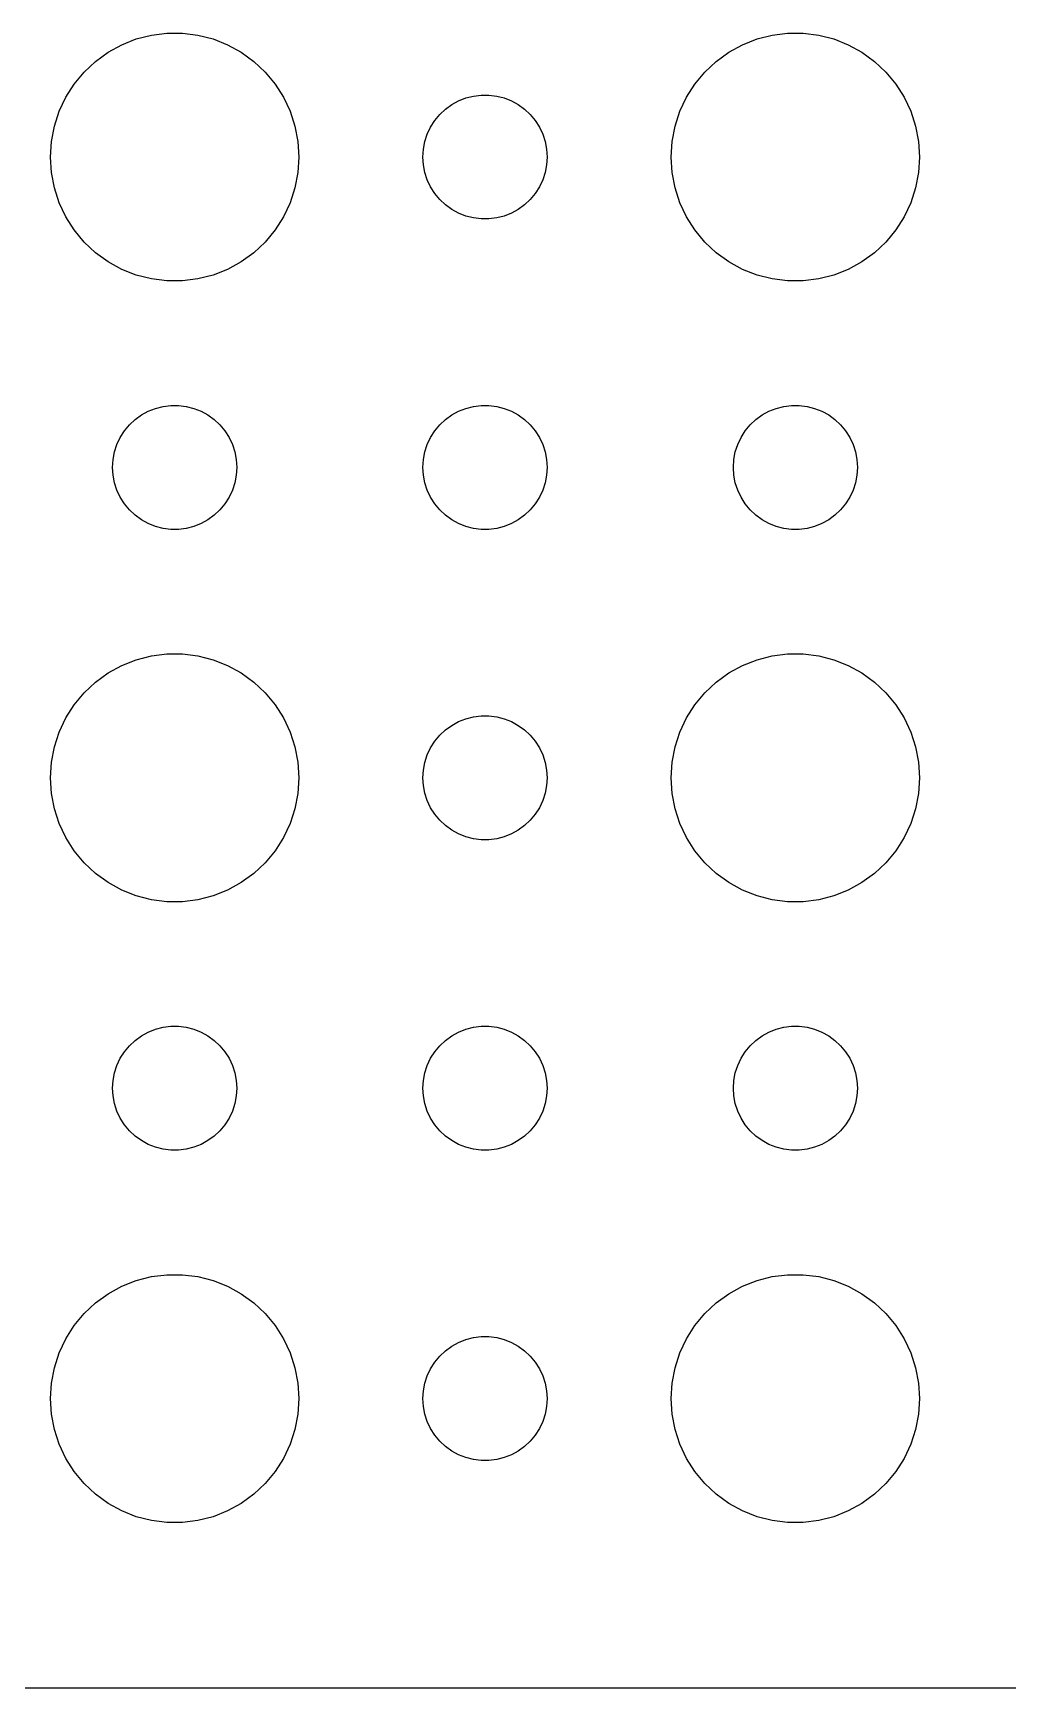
# Model space of a CAD drawing. Header units: metres. Extents: x -90 to 90, y -89 to 89.
# Drawn here: x -70.92 to -47.37, y -89.49 to -49.51 of the extents above; entities that cross this region are included whole.
import ezdxf

# ---------------------------------------------------------------- set-up
doc = ezdxf.new("R2010")
doc.units = ezdxf.units.M

msp = doc.modelspace()

# ---------------------------------------------------------------- linework, layer by layer
for p, q in [((-68.427, -49.6468), (-68.0621, -49.5531)), ((-68.0621, -49.5531), (-67.6884, -49.5059)), ((-67.6884, -49.5059), (-67.3116, -49.5059)), ((-67.3116, -49.5059), (-66.9379, -49.5531)), ((-66.9379, -49.5531), (-66.573, -49.6468)), ((-53.427, -49.6468), (-53.0621, -49.5531)), ((-53.0621, -49.5531), (-52.6884, -49.5059)), ((-52.6884, -49.5059), (-52.3116, -49.5059)), ((-52.3116, -49.5059), (-51.9379, -49.5531)), ((-51.9379, -49.5531), (-51.5729, -49.6468)), ((-69.4123, -50.1885), (-69.1075, -49.967)), ((-69.1075, -49.967), (-68.7773, -49.7855)), ((-68.7773, -49.7855), (-68.427, -49.6468)), ((-66.573, -49.6468), (-66.2227, -49.7855)), ((-66.2227, -49.7855), (-65.8925, -49.967)), ((-65.8925, -49.967), (-65.5877, -50.1885)), ((-54.4123, -50.1885), (-54.1075, -49.967)), ((-54.1075, -49.967), (-53.7773, -49.7855)), ((-53.7773, -49.7855), (-53.427, -49.6468)), ((-51.5729, -49.6468), (-51.2227, -49.7855)), ((-51.2227, -49.7855), (-50.8925, -49.967)), ((-50.8925, -49.967), (-50.5877, -50.1885)), ((-69.6869, -50.4464), (-69.4123, -50.1885)), ((-65.5877, -50.1885), (-65.3131, -50.4464)), ((-54.6869, -50.4464), (-54.4123, -50.1885)), ((-50.5877, -50.1885), (-50.3131, -50.4464)), ((-70.1289, -51.0547), (-69.927, -50.7366)), ((-69.927, -50.7366), (-69.6869, -50.4464)), ((-65.3131, -50.4464), (-65.073, -50.7366)), ((-65.073, -50.7366), (-64.8711, -51.0547)), ((-55.1289, -51.0547), (-54.927, -50.7366)), ((-54.927, -50.7366), (-54.6869, -50.4464)), ((-50.3131, -50.4464), (-50.0729, -50.7366)), ((-50.0729, -50.7366), (-49.8711, -51.0547)), ((-70.2893, -51.3956), (-70.1289, -51.0547)), ((-64.8711, -51.0547), (-64.7107, -51.3956)), ((-60.8037, -51.2335), (-60.6387, -51.1428)), ((-60.6387, -51.1428), (-60.4635, -51.0734)), ((-60.4635, -51.0734), (-60.2811, -51.0266)), ((-60.2811, -51.0266), (-60.0942, -51.003)), ((-60.0942, -51.003), (-59.9058, -51.003)), ((-59.9058, -51.003), (-59.7189, -51.0266)), ((-59.7189, -51.0266), (-59.5365, -51.0734)), ((-59.5365, -51.0734), (-59.3613, -51.1428)), ((-59.3613, -51.1428), (-59.1963, -51.2335)), ((-55.2893, -51.3956), (-55.1289, -51.0547)), ((-49.8711, -51.0547), (-49.7107, -51.3956)), ((-70.4057, -51.7539), (-70.2893, -51.3956)), ((-64.7107, -51.3956), (-64.5943, -51.7539)), ((-61.2135, -51.6183), (-61.0934, -51.4732)), ((-61.0934, -51.4732), (-60.9561, -51.3442)), ((-60.9561, -51.3442), (-60.8037, -51.2335)), ((-59.1963, -51.2335), (-59.0439, -51.3442)), ((-59.0439, -51.3442), (-58.9065, -51.4732)), ((-58.9065, -51.4732), (-58.7865, -51.6183)), ((-55.4057, -51.7539), (-55.2893, -51.3956)), ((-49.7107, -51.3956), (-49.5942, -51.7539)), ((-70.4763, -52.124), (-70.4057, -51.7539)), ((-64.5943, -51.7539), (-64.5237, -52.124)), ((-61.4529, -52.127), (-61.3947, -51.9478)), ((-61.3947, -51.9478), (-61.3145, -51.7774)), ((-61.3145, -51.7774), (-61.2135, -51.6183)), ((-58.7865, -51.6183), (-58.6855, -51.7774)), ((-58.6855, -51.7774), (-58.6053, -51.9478)), ((-58.6053, -51.9478), (-58.5471, -52.127)), ((-55.4763, -52.124), (-55.4057, -51.7539)), ((-49.5942, -51.7539), (-49.5237, -52.124)), ((-70.5, -52.5), (-70.4763, -52.124)), ((-64.5237, -52.124), (-64.5, -52.5)), ((-61.5, -52.5), (-61.4882, -52.312)), ((-61.4882, -52.312), (-61.4529, -52.127)), ((-58.5471, -52.127), (-58.5118, -52.312)), ((-58.5118, -52.312), (-58.5, -52.5)), ((-55.5, -52.5), (-55.4763, -52.124)), ((-49.5237, -52.124), (-49.5, -52.5)), ((-70.4763, -52.876), (-70.5, -52.5)), ((-64.5, -52.5), (-64.5237, -52.876)), ((-61.4882, -52.688), (-61.5, -52.5)), ((-61.4529, -52.873), (-61.4882, -52.688)), ((-58.5118, -52.688), (-58.5471, -52.873)), ((-58.5, -52.5), (-58.5118, -52.688)), ((-55.4763, -52.876), (-55.5, -52.5)), ((-49.5, -52.5), (-49.5237, -52.876)), ((-70.4057, -53.2461), (-70.4763, -52.876)), ((-64.5237, -52.876), (-64.5943, -53.2461)), ((-61.3947, -53.0522), (-61.4529, -52.873)), ((-61.3145, -53.2226), (-61.3947, -53.0522)), ((-58.6053, -53.0522), (-58.6855, -53.2226)), ((-58.5471, -52.873), (-58.6053, -53.0522)), ((-55.4057, -53.2461), (-55.4763, -52.876)), ((-49.5237, -52.876), (-49.5942, -53.2461)), ((-70.2893, -53.6044), (-70.4057, -53.2461)), ((-64.5943, -53.2461), (-64.7107, -53.6044)), ((-61.2135, -53.3817), (-61.3145, -53.2226)), ((-61.0934, -53.5268), (-61.2135, -53.3817)), ((-60.9561, -53.6558), (-61.0934, -53.5268)), ((-58.9065, -53.5268), (-59.0439, -53.6558)), ((-58.7865, -53.3817), (-58.9065, -53.5268)), ((-58.6855, -53.2226), (-58.7865, -53.3817)), ((-55.2893, -53.6044), (-55.4057, -53.2461)), ((-49.5942, -53.2461), (-49.7107, -53.6044)), ((-70.1289, -53.9453), (-70.2893, -53.6044)), ((-69.927, -54.2634), (-70.1289, -53.9453)), ((-64.8711, -53.9453), (-65.073, -54.2634)), ((-64.7107, -53.6044), (-64.8711, -53.9453)), ((-60.8037, -53.7665), (-60.9561, -53.6558)), ((-60.6387, -53.8572), (-60.8037, -53.7665)), ((-60.4635, -53.9266), (-60.6387, -53.8572)), ((-60.2811, -53.9734), (-60.4635, -53.9266)), ((-60.0942, -53.997), (-60.2811, -53.9734)), ((-59.7189, -53.9734), (-59.9058, -53.997)), ((-59.5365, -53.9266), (-59.7189, -53.9734)), ((-59.3613, -53.8572), (-59.5365, -53.9266)), ((-59.1963, -53.7665), (-59.3613, -53.8572)), ((-59.0439, -53.6558), (-59.1963, -53.7665)), ((-55.1289, -53.9453), (-55.2893, -53.6044)), ((-54.927, -54.2634), (-55.1289, -53.9453)), ((-49.8711, -53.9453), (-50.0729, -54.2634)), ((-49.7107, -53.6044), (-49.8711, -53.9453)), ((-69.6869, -54.5536), (-69.927, -54.2634)), ((-65.073, -54.2634), (-65.3131, -54.5536)), ((-59.9058, -53.997), (-60.0942, -53.997)), ((-54.6869, -54.5536), (-54.927, -54.2634)), ((-50.0729, -54.2634), (-50.3131, -54.5536)), ((-69.4123, -54.8115), (-69.6869, -54.5536)), ((-65.3131, -54.5536), (-65.5877, -54.8115)), ((-54.4123, -54.8115), (-54.6869, -54.5536)), ((-50.3131, -54.5536), (-50.5877, -54.8115)), ((-69.1075, -55.033), (-69.4123, -54.8115)), ((-68.7773, -55.2145), (-69.1075, -55.033)), ((-65.8925, -55.033), (-66.2227, -55.2145)), ((-65.5877, -54.8115), (-65.8925, -55.033)), ((-54.1075, -55.033), (-54.4123, -54.8115)), ((-53.7773, -55.2145), (-54.1075, -55.033)), ((-50.8925, -55.033), (-51.2227, -55.2145)), ((-50.5877, -54.8115), (-50.8925, -55.033)), ((-68.427, -55.3532), (-68.7773, -55.2145)), ((-68.0621, -55.4469), (-68.427, -55.3532)), ((-67.6884, -55.4941), (-68.0621, -55.4469)), ((-67.3116, -55.4941), (-67.6884, -55.4941)), ((-66.9379, -55.4469), (-67.3116, -55.4941)), ((-66.573, -55.3532), (-66.9379, -55.4469)), ((-66.2227, -55.2145), (-66.573, -55.3532)), ((-53.427, -55.3532), (-53.7773, -55.2145)), ((-53.0621, -55.4469), (-53.427, -55.3532)), ((-52.6884, -55.4941), (-53.0621, -55.4469)), ((-52.3116, -55.4941), (-52.6884, -55.4941)), ((-51.9379, -55.4469), (-52.3116, -55.4941)), ((-51.5729, -55.3532), (-51.9379, -55.4469)), ((-51.2227, -55.2145), (-51.5729, -55.3532)), ((-68.4561, -58.8442), (-68.3037, -58.7335)), ((-68.3037, -58.7335), (-68.1387, -58.6428)), ((-68.1387, -58.6428), (-67.9635, -58.5734)), ((-67.9635, -58.5734), (-67.7811, -58.5266)), ((-67.7811, -58.5266), (-67.5942, -58.503)), ((-67.5942, -58.503), (-67.4058, -58.503)), ((-67.4058, -58.503), (-67.2189, -58.5266)), ((-67.2189, -58.5266), (-67.0365, -58.5734)), ((-67.0365, -58.5734), (-66.8613, -58.6428)), ((-66.8613, -58.6428), (-66.6963, -58.7335)), ((-66.6963, -58.7335), (-66.5439, -58.8442)), ((-60.9561, -58.8442), (-60.8037, -58.7335)), ((-60.8037, -58.7335), (-60.6387, -58.6428)), ((-60.6387, -58.6428), (-60.4635, -58.5734)), ((-60.4635, -58.5734), (-60.2811, -58.5266)), ((-60.2811, -58.5266), (-60.0942, -58.503)), ((-60.0942, -58.503), (-59.9058, -58.503)), ((-59.9058, -58.503), (-59.7189, -58.5266)), ((-59.7189, -58.5266), (-59.5365, -58.5734)), ((-59.5365, -58.5734), (-59.3613, -58.6428)), ((-59.3613, -58.6428), (-59.1963, -58.7335)), ((-59.1963, -58.7335), (-59.0439, -58.8442)), ((-53.4561, -58.8442), (-53.3037, -58.7335)), ((-53.3037, -58.7335), (-53.1387, -58.6428)), ((-53.1387, -58.6428), (-52.9635, -58.5734)), ((-52.9635, -58.5734), (-52.7811, -58.5266)), ((-52.7811, -58.5266), (-52.5942, -58.503)), ((-52.5942, -58.503), (-52.4058, -58.503)), ((-52.4058, -58.503), (-52.2189, -58.5266)), ((-52.2189, -58.5266), (-52.0365, -58.5734)), ((-52.0365, -58.5734), (-51.8613, -58.6428)), ((-51.8613, -58.6428), (-51.6963, -58.7335)), ((-51.6963, -58.7335), (-51.5439, -58.8442)), ((-68.8145, -59.2774), (-68.7135, -59.1183)), ((-68.7135, -59.1183), (-68.5934, -58.9732)), ((-68.5934, -58.9732), (-68.4561, -58.8442)), ((-66.5439, -58.8442), (-66.4065, -58.9732)), ((-66.4065, -58.9732), (-66.2865, -59.1183)), ((-66.2865, -59.1183), (-66.1855, -59.2774)), ((-61.3145, -59.2774), (-61.2135, -59.1183)), ((-61.2135, -59.1183), (-61.0934, -58.9732)), ((-61.0934, -58.9732), (-60.9561, -58.8442)), ((-59.0439, -58.8442), (-58.9065, -58.9732)), ((-58.9065, -58.9732), (-58.7865, -59.1183)), ((-58.7865, -59.1183), (-58.6855, -59.2774)), ((-53.8145, -59.2774), (-53.7135, -59.1183)), ((-53.7135, -59.1183), (-53.5934, -58.9732)), ((-53.5934, -58.9732), (-53.4561, -58.8442)), ((-51.5439, -58.8442), (-51.4065, -58.9732)), ((-51.4065, -58.9732), (-51.2865, -59.1183)), ((-51.2865, -59.1183), (-51.1855, -59.2774)), ((-68.9529, -59.627), (-68.8947, -59.4478)), ((-68.8947, -59.4478), (-68.8145, -59.2774)), ((-66.1855, -59.2774), (-66.1053, -59.4478)), ((-66.1053, -59.4478), (-66.0471, -59.627)), ((-61.4529, -59.627), (-61.3947, -59.4478)), ((-61.3947, -59.4478), (-61.3145, -59.2774)), ((-58.6855, -59.2774), (-58.6053, -59.4478)), ((-58.6053, -59.4478), (-58.5471, -59.627)), ((-53.9529, -59.627), (-53.8947, -59.4478)), ((-53.8947, -59.4478), (-53.8145, -59.2774)), ((-51.1855, -59.2774), (-51.1053, -59.4478)), ((-51.1053, -59.4478), (-51.0471, -59.627)), ((-69, -60), (-68.9882, -59.812)), ((-68.9882, -59.812), (-68.9529, -59.627)), ((-66.0471, -59.627), (-66.0118, -59.812)), ((-66.0118, -59.812), (-66, -60)), ((-61.5, -60), (-61.4882, -59.812)), ((-61.4882, -59.812), (-61.4529, -59.627)), ((-58.5471, -59.627), (-58.5118, -59.812)), ((-58.5118, -59.812), (-58.5, -60)), ((-54, -60), (-53.9882, -59.812)), ((-53.9882, -59.812), (-53.9529, -59.627)), ((-51.0471, -59.627), (-51.0118, -59.812)), ((-51.0118, -59.812), (-51, -60)), ((-68.9882, -60.188), (-69, -60)), ((-68.9529, -60.373), (-68.9882, -60.188)), ((-68.8947, -60.5522), (-68.9529, -60.373)), ((-66.0471, -60.373), (-66.1053, -60.5522)), ((-66.0118, -60.188), (-66.0471, -60.373)), ((-66, -60), (-66.0118, -60.188)), ((-61.4882, -60.188), (-61.5, -60)), ((-61.4529, -60.373), (-61.4882, -60.188)), ((-61.3947, -60.5522), (-61.4529, -60.373)), ((-58.5471, -60.373), (-58.6053, -60.5522)), ((-58.5118, -60.188), (-58.5471, -60.373)), ((-58.5, -60), (-58.5118, -60.188)), ((-53.9882, -60.188), (-54, -60)), ((-53.9529, -60.373), (-53.9882, -60.188)), ((-53.8947, -60.5522), (-53.9529, -60.373)), ((-51.0471, -60.373), (-51.1053, -60.5522)), ((-51.0118, -60.188), (-51.0471, -60.373)), ((-51, -60), (-51.0118, -60.188)), ((-68.8145, -60.7226), (-68.8947, -60.5522)), ((-68.7135, -60.8817), (-68.8145, -60.7226)), ((-66.1855, -60.7226), (-66.2865, -60.8817)), ((-66.1053, -60.5522), (-66.1855, -60.7226)), ((-61.3145, -60.7226), (-61.3947, -60.5522)), ((-61.2135, -60.8817), (-61.3145, -60.7226)), ((-58.6855, -60.7226), (-58.7865, -60.8817)), ((-58.6053, -60.5522), (-58.6855, -60.7226)), ((-53.8145, -60.7226), (-53.8947, -60.5522)), ((-53.7135, -60.8817), (-53.8145, -60.7226)), ((-51.1855, -60.7226), (-51.2865, -60.8817)), ((-51.1053, -60.5522), (-51.1855, -60.7226)), ((-68.5934, -61.0268), (-68.7135, -60.8817)), ((-68.4561, -61.1558), (-68.5934, -61.0268)), ((-68.3037, -61.2665), (-68.4561, -61.1558)), ((-66.5439, -61.1558), (-66.6963, -61.2665)), ((-66.4065, -61.0268), (-66.5439, -61.1558)), ((-66.2865, -60.8817), (-66.4065, -61.0268)), ((-61.0934, -61.0268), (-61.2135, -60.8817)), ((-60.9561, -61.1558), (-61.0934, -61.0268)), ((-60.8037, -61.2665), (-60.9561, -61.1558)), ((-59.0439, -61.1558), (-59.1963, -61.2665)), ((-58.9065, -61.0268), (-59.0439, -61.1558)), ((-58.7865, -60.8817), (-58.9065, -61.0268)), ((-53.5934, -61.0268), (-53.7135, -60.8817)), ((-53.4561, -61.1558), (-53.5934, -61.0268)), ((-53.3037, -61.2665), (-53.4561, -61.1558)), ((-51.5439, -61.1558), (-51.6963, -61.2665)), ((-51.4065, -61.0268), (-51.5439, -61.1558)), ((-51.2865, -60.8817), (-51.4065, -61.0268)), ((-68.1387, -61.3572), (-68.3037, -61.2665)), ((-67.9635, -61.4266), (-68.1387, -61.3572)), ((-67.7811, -61.4734), (-67.9635, -61.4266)), ((-67.5942, -61.497), (-67.7811, -61.4734)), ((-67.4058, -61.497), (-67.5942, -61.497)), ((-67.2189, -61.4734), (-67.4058, -61.497)), ((-67.0365, -61.4266), (-67.2189, -61.4734)), ((-66.8613, -61.3572), (-67.0365, -61.4266)), ((-66.6963, -61.2665), (-66.8613, -61.3572)), ((-60.6387, -61.3572), (-60.8037, -61.2665)), ((-60.4635, -61.4266), (-60.6387, -61.3572)), ((-60.2811, -61.4734), (-60.4635, -61.4266)), ((-60.0942, -61.497), (-60.2811, -61.4734)), ((-59.9058, -61.497), (-60.0942, -61.497)), ((-59.7189, -61.4734), (-59.9058, -61.497)), ((-59.5365, -61.4266), (-59.7189, -61.4734)), ((-59.3613, -61.3572), (-59.5365, -61.4266)), ((-59.1963, -61.2665), (-59.3613, -61.3572)), ((-53.1387, -61.3572), (-53.3037, -61.2665)), ((-52.9635, -61.4266), (-53.1387, -61.3572)), ((-52.7811, -61.4734), (-52.9635, -61.4266)), ((-52.5942, -61.497), (-52.7811, -61.4734)), ((-52.4058, -61.497), (-52.5942, -61.497)), ((-52.2189, -61.4734), (-52.4058, -61.497)), ((-52.0365, -61.4266), (-52.2189, -61.4734)), ((-51.8613, -61.3572), (-52.0365, -61.4266)), ((-51.6963, -61.2665), (-51.8613, -61.3572)), ((-68.7773, -64.7855), (-68.427, -64.6468)), ((-68.427, -64.6468), (-68.0621, -64.5531)), ((-68.0621, -64.5531), (-67.6884, -64.5059)), ((-67.6884, -64.5059), (-67.3116, -64.5059)), ((-67.3116, -64.5059), (-66.9379, -64.5531)), ((-66.9379, -64.5531), (-66.573, -64.6468)), ((-66.573, -64.6468), (-66.2227, -64.7855)), ((-53.7773, -64.7855), (-53.427, -64.6468)), ((-53.427, -64.6468), (-53.0621, -64.5531)), ((-53.0621, -64.5531), (-52.6884, -64.5059)), ((-52.6884, -64.5059), (-52.3116, -64.5059)), ((-52.3116, -64.5059), (-51.9379, -64.5531)), ((-51.9379, -64.5531), (-51.5729, -64.6468)), ((-51.5729, -64.6468), (-51.2227, -64.7855)), ((-69.4123, -65.1885), (-69.1075, -64.967)), ((-69.1075, -64.967), (-68.7773, -64.7855)), ((-66.2227, -64.7855), (-65.8925, -64.967)), ((-65.8925, -64.967), (-65.5877, -65.1885)), ((-54.4123, -65.1885), (-54.1075, -64.967)), ((-54.1075, -64.967), (-53.7773, -64.7855)), ((-51.2227, -64.7855), (-50.8925, -64.967)), ((-50.8925, -64.967), (-50.5877, -65.1885)), ((-69.927, -65.7366), (-69.6869, -65.4464)), ((-69.6869, -65.4464), (-69.4123, -65.1885)), ((-65.5877, -65.1885), (-65.3131, -65.4464)), ((-65.3131, -65.4464), (-65.073, -65.7366)), ((-54.927, -65.7366), (-54.6869, -65.4464)), ((-54.6869, -65.4464), (-54.4123, -65.1885)), ((-50.5877, -65.1885), (-50.3131, -65.4464)), ((-50.3131, -65.4464), (-50.0729, -65.7366)), ((-70.1289, -66.0547), (-69.927, -65.7366)), ((-65.073, -65.7366), (-64.8711, -66.0547)), ((-55.1289, -66.0547), (-54.927, -65.7366)), ((-50.0729, -65.7366), (-49.8711, -66.0547)), ((-70.2893, -66.3956), (-70.1289, -66.0547)), ((-64.8711, -66.0547), (-64.7107, -66.3956)), ((-61.0934, -66.4732), (-60.9561, -66.3442)), ((-60.9561, -66.3442), (-60.8037, -66.2335)), ((-60.8037, -66.2335), (-60.6387, -66.1428)), ((-60.6387, -66.1428), (-60.4635, -66.0734)), ((-60.4635, -66.0734), (-60.2811, -66.0266)), ((-60.2811, -66.0266), (-60.0942, -66.003)), ((-60.0942, -66.003), (-59.9058, -66.003)), ((-59.9058, -66.003), (-59.7189, -66.0266)), ((-59.7189, -66.0266), (-59.5365, -66.0734)), ((-59.5365, -66.0734), (-59.3613, -66.1428)), ((-59.3613, -66.1428), (-59.1963, -66.2335)), ((-59.1963, -66.2335), (-59.0439, -66.3442)), ((-59.0439, -66.3442), (-58.9065, -66.4732)), ((-55.2893, -66.3956), (-55.1289, -66.0547)), ((-49.8711, -66.0547), (-49.7107, -66.3956)), ((-70.4763, -67.124), (-70.4057, -66.7539)), ((-70.4057, -66.7539), (-70.2893, -66.3956)), ((-64.7107, -66.3956), (-64.5943, -66.7539)), ((-64.5943, -66.7539), (-64.5237, -67.124)), ((-61.3145, -66.7774), (-61.2135, -66.6183)), ((-61.2135, -66.6183), (-61.0934, -66.4732)), ((-58.9065, -66.4732), (-58.7865, -66.6183)), ((-58.7865, -66.6183), (-58.6855, -66.7774)), ((-55.4763, -67.124), (-55.4057, -66.7539)), ((-55.4057, -66.7539), (-55.2893, -66.3956)), ((-49.7107, -66.3956), (-49.5942, -66.7539)), ((-49.5942, -66.7539), (-49.5237, -67.124)), ((-70.5, -67.5), (-70.4763, -67.124)), ((-64.5237, -67.124), (-64.5, -67.5)), ((-61.4882, -67.312), (-61.4529, -67.127)), ((-61.4529, -67.127), (-61.3947, -66.9478)), ((-61.3947, -66.9478), (-61.3145, -66.7774)), ((-58.6855, -66.7774), (-58.6053, -66.9478)), ((-58.6053, -66.9478), (-58.5471, -67.127)), ((-58.5471, -67.127), (-58.5118, -67.312)), ((-55.5, -67.5), (-55.4763, -67.124)), ((-49.5237, -67.124), (-49.5, -67.5)), ((-70.4763, -67.876), (-70.5, -67.5)), ((-64.5, -67.5), (-64.5237, -67.876)), ((-61.5, -67.5), (-61.4882, -67.312)), ((-61.4882, -67.688), (-61.5, -67.5)), ((-58.5118, -67.312), (-58.5, -67.5)), ((-58.5, -67.5), (-58.5118, -67.688)), ((-55.4763, -67.876), (-55.5, -67.5)), ((-49.5, -67.5), (-49.5237, -67.876)), ((-70.4057, -68.2461), (-70.4763, -67.876)), ((-64.5237, -67.876), (-64.5943, -68.2461)), ((-61.4529, -67.873), (-61.4882, -67.688)), ((-61.3947, -68.0522), (-61.4529, -67.873)), ((-58.5471, -67.873), (-58.6053, -68.0522)), ((-58.5118, -67.688), (-58.5471, -67.873)), ((-55.4057, -68.2461), (-55.4763, -67.876)), ((-49.5237, -67.876), (-49.5942, -68.2461)), ((-70.2893, -68.6044), (-70.4057, -68.2461)), ((-64.5943, -68.2461), (-64.7107, -68.6044)), ((-61.3145, -68.2226), (-61.3947, -68.0522)), ((-61.2135, -68.3817), (-61.3145, -68.2226)), ((-58.6855, -68.2226), (-58.7865, -68.3817)), ((-58.6053, -68.0522), (-58.6855, -68.2226)), ((-55.2893, -68.6044), (-55.4057, -68.2461)), ((-49.5942, -68.2461), (-49.7107, -68.6044)), ((-70.1289, -68.9453), (-70.2893, -68.6044)), ((-64.7107, -68.6044), (-64.8711, -68.9453)), ((-61.0934, -68.5268), (-61.2135, -68.3817)), ((-60.9561, -68.6558), (-61.0934, -68.5268)), ((-60.8037, -68.7665), (-60.9561, -68.6558)), ((-60.6387, -68.8572), (-60.8037, -68.7665)), ((-59.1963, -68.7665), (-59.3613, -68.8572)), ((-59.0439, -68.6558), (-59.1963, -68.7665)), ((-58.9065, -68.5268), (-59.0439, -68.6558)), ((-58.7865, -68.3817), (-58.9065, -68.5268)), ((-55.1289, -68.9453), (-55.2893, -68.6044)), ((-49.7107, -68.6044), (-49.8711, -68.9453)), ((-69.927, -69.2634), (-70.1289, -68.9453)), ((-64.8711, -68.9453), (-65.073, -69.2634)), ((-60.4635, -68.9266), (-60.6387, -68.8572)), ((-60.2811, -68.9734), (-60.4635, -68.9266)), ((-60.0942, -68.997), (-60.2811, -68.9734)), ((-59.9058, -68.997), (-60.0942, -68.997)), ((-59.7189, -68.9734), (-59.9058, -68.997)), ((-59.5365, -68.9266), (-59.7189, -68.9734)), ((-59.3613, -68.8572), (-59.5365, -68.9266)), ((-54.927, -69.2634), (-55.1289, -68.9453)), ((-49.8711, -68.9453), (-50.0729, -69.2634)), ((-69.6869, -69.5536), (-69.927, -69.2634)), ((-69.4123, -69.8115), (-69.6869, -69.5536)), ((-65.3131, -69.5536), (-65.5877, -69.8115)), ((-65.073, -69.2634), (-65.3131, -69.5536)), ((-54.6869, -69.5536), (-54.927, -69.2634)), ((-54.4123, -69.8115), (-54.6869, -69.5536)), ((-50.3131, -69.5536), (-50.5877, -69.8115)), ((-50.0729, -69.2634), (-50.3131, -69.5536)), ((-69.1075, -70.033), (-69.4123, -69.8115)), ((-65.5877, -69.8115), (-65.8925, -70.033)), ((-54.1075, -70.033), (-54.4123, -69.8115)), ((-50.5877, -69.8115), (-50.8925, -70.033)), ((-68.7773, -70.2145), (-69.1075, -70.033)), ((-68.427, -70.3532), (-68.7773, -70.2145)), ((-68.0621, -70.4469), (-68.427, -70.3532)), ((-66.573, -70.3532), (-66.9379, -70.4469)), ((-66.2227, -70.2145), (-66.573, -70.3532)), ((-65.8925, -70.033), (-66.2227, -70.2145)), ((-53.7773, -70.2145), (-54.1075, -70.033)), ((-53.427, -70.3532), (-53.7773, -70.2145)), ((-53.0621, -70.4469), (-53.427, -70.3532)), ((-51.5729, -70.3532), (-51.9379, -70.4469)), ((-51.2227, -70.2145), (-51.5729, -70.3532)), ((-50.8925, -70.033), (-51.2227, -70.2145)), ((-67.6884, -70.4941), (-68.0621, -70.4469)), ((-67.3116, -70.4941), (-67.6884, -70.4941)), ((-66.9379, -70.4469), (-67.3116, -70.4941)), ((-52.6884, -70.4941), (-53.0621, -70.4469)), ((-52.3116, -70.4941), (-52.6884, -70.4941)), ((-51.9379, -70.4469), (-52.3116, -70.4941)), ((-67.9635, -73.5734), (-67.7811, -73.5266)), ((-67.7811, -73.5266), (-67.5942, -73.503)), ((-67.5942, -73.503), (-67.4058, -73.503)), ((-67.4058, -73.503), (-67.2189, -73.5266)), ((-67.2189, -73.5266), (-67.0365, -73.5734)), ((-60.4635, -73.5734), (-60.2811, -73.5266)), ((-60.2811, -73.5266), (-60.0942, -73.503)), ((-60.0942, -73.503), (-59.9058, -73.503)), ((-59.9058, -73.503), (-59.7189, -73.5266)), ((-59.7189, -73.5266), (-59.5365, -73.5734)), ((-52.9635, -73.5734), (-52.7811, -73.5266)), ((-52.7811, -73.5266), (-52.5942, -73.503)), ((-52.5942, -73.503), (-52.4058, -73.503)), ((-52.4058, -73.503), (-52.2189, -73.5266)), ((-52.2189, -73.5266), (-52.0365, -73.5734)), ((-68.5934, -73.9732), (-68.4561, -73.8442)), ((-68.4561, -73.8442), (-68.3037, -73.7335)), ((-68.3037, -73.7335), (-68.1387, -73.6428)), ((-68.1387, -73.6428), (-67.9635, -73.5734)), ((-67.0365, -73.5734), (-66.8613, -73.6428)), ((-66.8613, -73.6428), (-66.6963, -73.7335)), ((-66.6963, -73.7335), (-66.5439, -73.8442)), ((-66.5439, -73.8442), (-66.4065, -73.9732)), ((-61.0934, -73.9732), (-60.9561, -73.8442)), ((-60.9561, -73.8442), (-60.8037, -73.7335)), ((-60.8037, -73.7335), (-60.6387, -73.6428)), ((-60.6387, -73.6428), (-60.4635, -73.5734)), ((-59.5365, -73.5734), (-59.3613, -73.6428)), ((-59.3613, -73.6428), (-59.1963, -73.7335)), ((-59.1963, -73.7335), (-59.0439, -73.8442)), ((-59.0439, -73.8442), (-58.9065, -73.9732)), ((-53.5934, -73.9732), (-53.4561, -73.8442)), ((-53.4561, -73.8442), (-53.3037, -73.7335)), ((-53.3037, -73.7335), (-53.1387, -73.6428)), ((-53.1387, -73.6428), (-52.9635, -73.5734)), ((-52.0365, -73.5734), (-51.8613, -73.6428)), ((-51.8613, -73.6428), (-51.6963, -73.7335)), ((-51.6963, -73.7335), (-51.5439, -73.8442)), ((-51.5439, -73.8442), (-51.4065, -73.9732)), ((-68.8947, -74.4478), (-68.8145, -74.2774)), ((-68.8145, -74.2774), (-68.7135, -74.1183)), ((-68.7135, -74.1183), (-68.5934, -73.9732)), ((-66.4065, -73.9732), (-66.2865, -74.1183)), ((-66.2865, -74.1183), (-66.1855, -74.2774)), ((-66.1855, -74.2774), (-66.1053, -74.4478)), ((-61.3947, -74.4478), (-61.3145, -74.2774)), ((-61.3145, -74.2774), (-61.2135, -74.1183)), ((-61.2135, -74.1183), (-61.0934, -73.9732)), ((-58.9065, -73.9732), (-58.7865, -74.1183)), ((-58.7865, -74.1183), (-58.6855, -74.2774)), ((-58.6855, -74.2774), (-58.6053, -74.4478)), ((-53.8947, -74.4478), (-53.8145, -74.2774)), ((-53.8145, -74.2774), (-53.7135, -74.1183)), ((-53.7135, -74.1183), (-53.5934, -73.9732)), ((-51.4065, -73.9732), (-51.2865, -74.1183)), ((-51.2865, -74.1183), (-51.1855, -74.2774)), ((-51.1855, -74.2774), (-51.1053, -74.4478)), ((-68.9882, -74.812), (-68.9529, -74.627)), ((-68.9529, -74.627), (-68.8947, -74.4478)), ((-66.1053, -74.4478), (-66.0471, -74.627)), ((-66.0471, -74.627), (-66.0118, -74.812)), ((-61.4882, -74.812), (-61.4529, -74.627)), ((-61.4529, -74.627), (-61.3947, -74.4478)), ((-58.6053, -74.4478), (-58.5471, -74.627)), ((-58.5471, -74.627), (-58.5118, -74.812)), ((-53.9882, -74.812), (-53.9529, -74.627)), ((-53.9529, -74.627), (-53.8947, -74.4478)), ((-51.1053, -74.4478), (-51.0471, -74.627)), ((-51.0471, -74.627), (-51.0118, -74.812)), ((-69, -75), (-68.9882, -74.812)), ((-68.9882, -75.188), (-69, -75)), ((-66.0118, -74.812), (-66, -75)), ((-66, -75), (-66.0118, -75.188)), ((-61.5, -75), (-61.4882, -74.812)), ((-61.4882, -75.188), (-61.5, -75)), ((-58.5118, -74.812), (-58.5, -75)), ((-58.5, -75), (-58.5118, -75.188)), ((-54, -75), (-53.9882, -74.812)), ((-53.9882, -75.188), (-54, -75)), ((-51.0118, -74.812), (-51, -75)), ((-51, -75), (-51.0118, -75.188)), ((-68.9529, -75.373), (-68.9882, -75.188)), ((-68.8947, -75.5522), (-68.9529, -75.373)), ((-68.8145, -75.7226), (-68.8947, -75.5522)), ((-66.1053, -75.5522), (-66.1855, -75.7226)), ((-66.0471, -75.373), (-66.1053, -75.5522)), ((-66.0118, -75.188), (-66.0471, -75.373)), ((-61.4529, -75.373), (-61.4882, -75.188)), ((-61.3947, -75.5522), (-61.4529, -75.373)), ((-61.3145, -75.7226), (-61.3947, -75.5522)), ((-58.6053, -75.5522), (-58.6855, -75.7226)), ((-58.5471, -75.373), (-58.6053, -75.5522)), ((-58.5118, -75.188), (-58.5471, -75.373)), ((-53.9529, -75.373), (-53.9882, -75.188)), ((-53.8947, -75.5522), (-53.9529, -75.373)), ((-53.8145, -75.7226), (-53.8947, -75.5522)), ((-51.1053, -75.5522), (-51.1855, -75.7226)), ((-51.0471, -75.373), (-51.1053, -75.5522)), ((-51.0118, -75.188), (-51.0471, -75.373)), ((-68.7135, -75.8817), (-68.8145, -75.7226)), ((-68.5934, -76.0268), (-68.7135, -75.8817)), ((-66.2865, -75.8817), (-66.4065, -76.0268)), ((-66.1855, -75.7226), (-66.2865, -75.8817)), ((-61.2135, -75.8817), (-61.3145, -75.7226)), ((-61.0934, -76.0268), (-61.2135, -75.8817)), ((-58.7865, -75.8817), (-58.9065, -76.0268)), ((-58.6855, -75.7226), (-58.7865, -75.8817)), ((-53.7135, -75.8817), (-53.8145, -75.7226)), ((-53.5934, -76.0268), (-53.7135, -75.8817)), ((-51.2865, -75.8817), (-51.4065, -76.0268)), ((-51.1855, -75.7226), (-51.2865, -75.8817)), ((-68.4561, -76.1558), (-68.5934, -76.0268)), ((-68.3037, -76.2665), (-68.4561, -76.1558)), ((-68.1387, -76.3572), (-68.3037, -76.2665)), ((-67.9635, -76.4266), (-68.1387, -76.3572)), ((-66.8613, -76.3572), (-67.0365, -76.4266)), ((-66.6963, -76.2665), (-66.8613, -76.3572)), ((-66.5439, -76.1558), (-66.6963, -76.2665)), ((-66.4065, -76.0268), (-66.5439, -76.1558)), ((-60.9561, -76.1558), (-61.0934, -76.0268)), ((-60.8037, -76.2665), (-60.9561, -76.1558)), ((-60.6387, -76.3572), (-60.8037, -76.2665)), ((-60.4635, -76.4266), (-60.6387, -76.3572)), ((-59.3613, -76.3572), (-59.5365, -76.4266)), ((-59.1963, -76.2665), (-59.3613, -76.3572)), ((-59.0439, -76.1558), (-59.1963, -76.2665)), ((-58.9065, -76.0268), (-59.0439, -76.1558)), ((-53.4561, -76.1558), (-53.5934, -76.0268)), ((-53.3037, -76.2665), (-53.4561, -76.1558)), ((-53.1387, -76.3572), (-53.3037, -76.2665)), ((-52.9635, -76.4266), (-53.1387, -76.3572)), ((-51.8613, -76.3572), (-52.0365, -76.4266)), ((-51.6963, -76.2665), (-51.8613, -76.3572)), ((-51.5439, -76.1558), (-51.6963, -76.2665)), ((-51.4065, -76.0268), (-51.5439, -76.1558)), ((-67.7811, -76.4734), (-67.9635, -76.4266)), ((-67.5942, -76.497), (-67.7811, -76.4734)), ((-67.4058, -76.497), (-67.5942, -76.497)), ((-67.2189, -76.4734), (-67.4058, -76.497)), ((-67.0365, -76.4266), (-67.2189, -76.4734)), ((-60.2811, -76.4734), (-60.4635, -76.4266)), ((-60.0942, -76.497), (-60.2811, -76.4734)), ((-59.9058, -76.497), (-60.0942, -76.497)), ((-59.7189, -76.4734), (-59.9058, -76.497)), ((-59.5365, -76.4266), (-59.7189, -76.4734)), ((-52.7811, -76.4734), (-52.9635, -76.4266)), ((-52.5942, -76.497), (-52.7811, -76.4734)), ((-52.4058, -76.497), (-52.5942, -76.497)), ((-52.2189, -76.4734), (-52.4058, -76.497)), ((-52.0365, -76.4266), (-52.2189, -76.4734)), ((-68.427, -79.6468), (-68.0621, -79.5531)), ((-68.0621, -79.5531), (-67.6884, -79.5059)), ((-67.6884, -79.5059), (-67.3116, -79.5059)), ((-67.3116, -79.5059), (-66.9379, -79.5531)), ((-66.9379, -79.5531), (-66.573, -79.6468)), ((-53.427, -79.6468), (-53.0621, -79.5531)), ((-53.0621, -79.5531), (-52.6884, -79.5059)), ((-52.6884, -79.5059), (-52.3116, -79.5059)), ((-52.3116, -79.5059), (-51.9379, -79.5531)), ((-51.9379, -79.5531), (-51.5729, -79.6468)), ((-69.4123, -80.1885), (-69.1075, -79.967)), ((-69.1075, -79.967), (-68.7773, -79.7855)), ((-68.7773, -79.7855), (-68.427, -79.6468)), ((-66.573, -79.6468), (-66.2227, -79.7855)), ((-66.2227, -79.7855), (-65.8925, -79.967)), ((-65.8925, -79.967), (-65.5877, -80.1885)), ((-54.4123, -80.1885), (-54.1075, -79.967)), ((-54.1075, -79.967), (-53.7773, -79.7855)), ((-53.7773, -79.7855), (-53.427, -79.6468)), ((-51.5729, -79.6468), (-51.2227, -79.7855)), ((-51.2227, -79.7855), (-50.8925, -79.967)), ((-50.8925, -79.967), (-50.5877, -80.1885)), ((-69.6869, -80.4464), (-69.4123, -80.1885)), ((-65.5877, -80.1885), (-65.3131, -80.4464)), ((-54.6869, -80.4464), (-54.4123, -80.1885)), ((-50.5877, -80.1885), (-50.3131, -80.4464)), ((-70.1289, -81.0547), (-69.927, -80.7366)), ((-69.927, -80.7366), (-69.6869, -80.4464)), ((-65.3131, -80.4464), (-65.073, -80.7366)), ((-65.073, -80.7366), (-64.8711, -81.0547)), ((-55.1289, -81.0547), (-54.927, -80.7366)), ((-54.927, -80.7366), (-54.6869, -80.4464)), ((-50.3131, -80.4464), (-50.0729, -80.7366)), ((-50.0729, -80.7366), (-49.8711, -81.0547)), ((-70.2893, -81.3956), (-70.1289, -81.0547)), ((-64.8711, -81.0547), (-64.7107, -81.3956)), ((-60.8037, -81.2335), (-60.6387, -81.1428)), ((-60.6387, -81.1428), (-60.4635, -81.0734)), ((-60.4635, -81.0734), (-60.2811, -81.0266)), ((-60.2811, -81.0266), (-60.0942, -81.003)), ((-60.0942, -81.003), (-59.9058, -81.003)), ((-59.9058, -81.003), (-59.7189, -81.0266)), ((-59.7189, -81.0266), (-59.5365, -81.0734)), ((-59.5365, -81.0734), (-59.3613, -81.1428)), ((-59.3613, -81.1428), (-59.1963, -81.2335)), ((-55.2893, -81.3956), (-55.1289, -81.0547)), ((-49.8711, -81.0547), (-49.7107, -81.3956)), ((-70.4057, -81.7539), (-70.2893, -81.3956)), ((-64.7107, -81.3956), (-64.5943, -81.7539)), ((-61.2135, -81.6183), (-61.0934, -81.4732)), ((-61.0934, -81.4732), (-60.9561, -81.3442)), ((-60.9561, -81.3442), (-60.8037, -81.2335)), ((-59.1963, -81.2335), (-59.0439, -81.3442)), ((-59.0439, -81.3442), (-58.9065, -81.4732)), ((-58.9065, -81.4732), (-58.7865, -81.6183)), ((-55.4057, -81.7539), (-55.2893, -81.3956)), ((-49.7107, -81.3956), (-49.5942, -81.7539)), ((-70.4763, -82.124), (-70.4057, -81.7539)), ((-64.5943, -81.7539), (-64.5237, -82.124)), ((-61.4529, -82.127), (-61.3947, -81.9478)), ((-61.3947, -81.9478), (-61.3145, -81.7774)), ((-61.3145, -81.7774), (-61.2135, -81.6183)), ((-58.7865, -81.6183), (-58.6855, -81.7774)), ((-58.6855, -81.7774), (-58.6053, -81.9478)), ((-58.6053, -81.9478), (-58.5471, -82.127)), ((-55.4763, -82.124), (-55.4057, -81.7539)), ((-49.5942, -81.7539), (-49.5237, -82.124)), ((-70.5, -82.5), (-70.4763, -82.124)), ((-64.5237, -82.124), (-64.5, -82.5)), ((-61.5, -82.5), (-61.4882, -82.312)), ((-61.4882, -82.312), (-61.4529, -82.127)), ((-58.5471, -82.127), (-58.5118, -82.312)), ((-58.5118, -82.312), (-58.5, -82.5)), ((-55.5, -82.5), (-55.4763, -82.124)), ((-49.5237, -82.124), (-49.5, -82.5)), ((-70.4763, -82.876), (-70.5, -82.5)), ((-64.5, -82.5), (-64.5237, -82.876)), ((-61.4882, -82.688), (-61.5, -82.5)), ((-61.4529, -82.873), (-61.4882, -82.688)), ((-58.5118, -82.688), (-58.5471, -82.873)), ((-58.5, -82.5), (-58.5118, -82.688)), ((-55.4763, -82.876), (-55.5, -82.5)), ((-49.5, -82.5), (-49.5237, -82.876)), ((-70.4057, -83.2461), (-70.4763, -82.876)), ((-64.5237, -82.876), (-64.5943, -83.2461)), ((-61.3947, -83.0522), (-61.4529, -82.873)), ((-61.3145, -83.2226), (-61.3947, -83.0522)), ((-58.6053, -83.0522), (-58.6855, -83.2226)), ((-58.5471, -82.873), (-58.6053, -83.0522)), ((-55.4057, -83.2461), (-55.4763, -82.876)), ((-49.5237, -82.876), (-49.5942, -83.2461)), ((-70.2893, -83.6044), (-70.4057, -83.2461)), ((-64.5943, -83.2461), (-64.7107, -83.6044)), ((-61.2135, -83.3817), (-61.3145, -83.2226)), ((-61.0934, -83.5268), (-61.2135, -83.3817)), ((-60.9561, -83.6558), (-61.0934, -83.5268)), ((-58.9065, -83.5268), (-59.0439, -83.6558)), ((-58.7865, -83.3817), (-58.9065, -83.5268)), ((-58.6855, -83.2226), (-58.7865, -83.3817)), ((-55.2893, -83.6044), (-55.4057, -83.2461)), ((-49.5942, -83.2461), (-49.7107, -83.6044)), ((-70.1289, -83.9453), (-70.2893, -83.6044)), ((-69.927, -84.2634), (-70.1289, -83.9453)), ((-64.8711, -83.9453), (-65.073, -84.2634)), ((-64.7107, -83.6044), (-64.8711, -83.9453)), ((-60.8037, -83.7665), (-60.9561, -83.6558)), ((-60.6387, -83.8572), (-60.8037, -83.7665)), ((-60.4635, -83.9266), (-60.6387, -83.8572)), ((-60.2811, -83.9734), (-60.4635, -83.9266)), ((-59.5365, -83.9266), (-59.7189, -83.9734)), ((-59.3613, -83.8572), (-59.5365, -83.9266)), ((-59.1963, -83.7665), (-59.3613, -83.8572)), ((-59.0439, -83.6558), (-59.1963, -83.7665)), ((-55.1289, -83.9453), (-55.2893, -83.6044)), ((-54.927, -84.2634), (-55.1289, -83.9453)), ((-49.8711, -83.9453), (-50.0729, -84.2634)), ((-49.7107, -83.6044), (-49.8711, -83.9453)), ((-69.6869, -84.5536), (-69.927, -84.2634)), ((-65.073, -84.2634), (-65.3131, -84.5536)), ((-60.0942, -83.997), (-60.2811, -83.9734)), ((-59.9058, -83.997), (-60.0942, -83.997)), ((-59.7189, -83.9734), (-59.9058, -83.997)), ((-54.6869, -84.5536), (-54.927, -84.2634)), ((-50.0729, -84.2634), (-50.3131, -84.5536)), ((-69.4123, -84.8115), (-69.6869, -84.5536)), ((-65.3131, -84.5536), (-65.5877, -84.8115)), ((-54.4123, -84.8115), (-54.6869, -84.5536)), ((-50.3131, -84.5536), (-50.5877, -84.8115)), ((-69.1075, -85.033), (-69.4123, -84.8115)), ((-68.7773, -85.2145), (-69.1075, -85.033)), ((-65.8925, -85.033), (-66.2227, -85.2145)), ((-65.5877, -84.8115), (-65.8925, -85.033)), ((-54.1075, -85.033), (-54.4123, -84.8115)), ((-53.7773, -85.2145), (-54.1075, -85.033)), ((-50.8925, -85.033), (-51.2227, -85.2145)), ((-50.5877, -84.8115), (-50.8925, -85.033)), ((-68.427, -85.3532), (-68.7773, -85.2145)), ((-68.0621, -85.4469), (-68.427, -85.3532)), ((-67.6884, -85.4941), (-68.0621, -85.4469)), ((-67.3116, -85.4941), (-67.6884, -85.4941)), ((-66.9379, -85.4469), (-67.3116, -85.4941)), ((-66.573, -85.3532), (-66.9379, -85.4469)), ((-66.2227, -85.2145), (-66.573, -85.3532)), ((-53.427, -85.3532), (-53.7773, -85.2145)), ((-53.0621, -85.4469), (-53.427, -85.3532)), ((-52.6884, -85.4941), (-53.0621, -85.4469)), ((-52.3116, -85.4941), (-52.6884, -85.4941)), ((-51.9379, -85.4469), (-52.3116, -85.4941)), ((-51.5729, -85.3532), (-51.9379, -85.4469)), ((-51.2227, -85.2145), (-51.5729, -85.3532)), ((-84.8139, -89.4901), (84.8139, -89.4901))]:
    msp.add_line(p, q)

doc.saveas('drawing.dxf')
